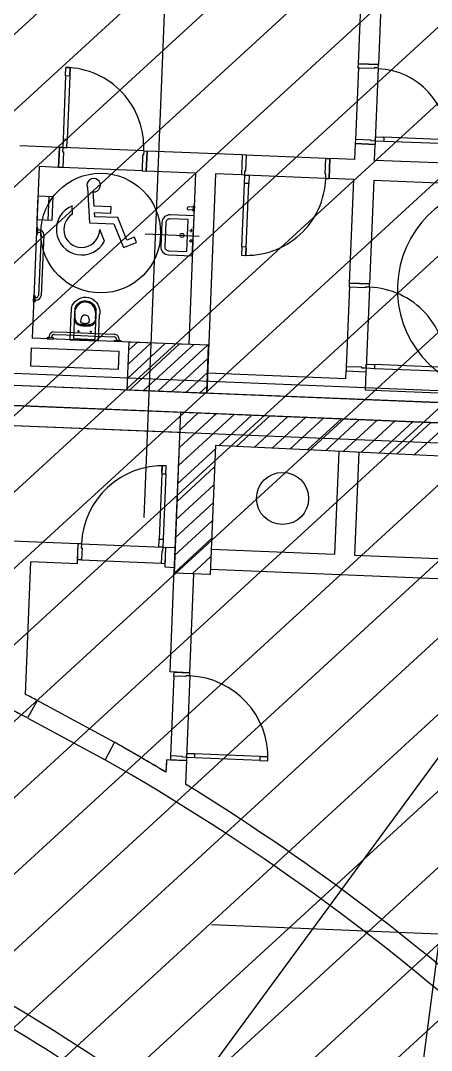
# Model space of a CAD drawing. Extents: x -678889171 to 586587, y -792238163 to 335485.
# Drawn here: x -678733608 to -678728457, y -791968313 to -791955414 of the extents above; entities that cross this region are included whole.
import ezdxf
from ezdxf.enums import TextEntityAlignment as Align

# ---------------------------------------------------------------- set-up
doc = ezdxf.new("R2010")
doc.units = 0
doc.header["$MEASUREMENT"] = 0
for name, color, linetype in [('A-FLOR-PATT', 252, 'Continuous'), ('A-SITE-PATT', 252, 'Continuous'), ('A-WALL', 252, 'Continuous')]:
    doc.layers.add(name, color=color, linetype=linetype)
for name, color, linetype, lineweight in [('BASEMENT3 LAYOUT$0$A-TABL-TEXT', 252, 'Continuous', 30), ('BASEMENT3 LAYOUT$0$HATCH11', 252, 'Continuous', 15), ('BASEMENT3 LAYOUT$0$HATCH2', 252, 'Continuous', 15)]:
    doc.layers.add(name, color=color, linetype=linetype, lineweight=lineweight)
doc.styles.add('Ground floor Towers$0$$Bas01-Rname$0$EN-SC', font='swissc.ttf')
doc.styles.add('Ground floor Towers$0$$Bas01-Rname$0$EN-SCL', font='swisscl.ttf')
doc.styles.add('Ground floor Towers$0$04-Ground Floor$0$V2-lower ground$0$LEVEL  FOR LICENSE LOWER GR$0$$LG- LEVEL$0$AR-SR', font='sarb.shx')

# ---------------------------------------------------------------- blocks, each defined once
blk = doc.blocks.new('A$C61C61320')
at = {"layer": 'BASEMENT3 LAYOUT$0$HATCH11'}
h = blk.add_hatch(dxfattribs=at)
h.set_pattern_fill('JIS_WOOD', color=256, scale=1000, style=0)
h.set_pattern_definition([(45, (-55979.95959305647, -92778.05480168064), (-499.9999991609842, 499.9999991609843), [])])
edge = h.paths.add_edge_path()
edge.add_line((-21467.74319023453, -134455.7384705361), (-52625.22989511769, -137297.8907696561))
edge.add_arc((469730.797268165, -78930.5305383486), 525606.8567419754, 175.7647423383216, 186.3757064635938, ccw=False)
edge.add_arc((-39265.1562679424, -44102.43736154633), 15691.08979022459, 0.9729785529091828, 165.2727067888424, ccw=False)
edge.add_arc((542230.0773749191, -76004.92878418005), 566720.1514529854, 176.7459500062832, 185.9199427217102)
at = {"layer": 'BASEMENT3 LAYOUT$0$HATCH2'}
h = blk.add_hatch(dxfattribs=at)
h.set_pattern_fill('JIS_WOOD', color=256, scale=1000, style=0)
h.set_pattern_definition([(45, (-845211.5632561638, -471074.8112416068), (-499.9999991609842, 499.9999991609843), [])])
edge = h.paths.add_edge_path()
edge.add_line((-87728.88771757309, -14436.92520058164), (11085.99286301623, -14077.61977391216))
edge.add_line((11085.9928630162, -14077.61977391216), (11086.00013759563, -61296.12011963065))
edge.add_line((11086.00013759569, -61296.12011963065), (-23868.16462742418, -60220.57708285929))
edge.add_line((-23868.16462742421, -60220.57708285929), (-23388.15647815715, -47455.2645226442))
edge.add_arc((-38984.06513334403, -44366.02445463254), 15898.9235792472, 348.7958745272753, 525.9866040010601)
edge.add_line((-54409.82303213701, -40516.12001080933), (-55179.78612954497, -49076.3717473704))
edge.add_line((-55179.78612954495, -49076.3717473704), (-87616.00626249687, -47227.09333388295))
edge.add_line((-87616.00626249681, -47227.09333388295), (-87728.88771757303, -14436.92520058164))
at = {"layer": 'BASEMENT3 LAYOUT$0$A-TABL-TEXT', "const_width": 500, "elevation": 212772}
blk.add_lwpolyline([(13292.15624613373, -61228.05794782194), (-23867.92079966073, -60211.66026523305), (-23463.29049043171, -42182.9191966572, 0.3384124495391637), (-36329.243561532, -28846.11297907433)], format="xyb", dxfattribs=at)
blk = doc.blocks.new('2')
at = {"layer": 'BASEMENT3 LAYOUT$0$A-TABL-TEXT', "const_width": 500, "elevation": 212772}
blk.add_lwpolyline([(131213.0125477271, 170969.3027568094), (94052.93550193263, 171985.7004393983), (94457.56581116165, 190014.4415079741, 0.3384124495391637), (81591.61274006136, 203351.247725557)], format="xyb", dxfattribs=at)
blk = doc.blocks.new('GR')
at = {"layer": 'A-FLOR-PATT'}
for p, q in [((49525, 196905), (100317.2811657881, 272271.475170982)), ((62875, 225220), (62875, 268485)), ((65329.01595674587, 231006.2003641439), (65328.71875423907, 238776.1985141063)), ((65578.81703848083, 233356.1985141062), (65579.01595674574, 231006.2003641438)), ((65329.00758186565, 230964.0951083562), (65328.82542821357, 230048.3057949762)), ((65329.00548814528, 230953.5687944095), (65329.01595674595, 231006.2003641438)), ((65526.37391346588, 230953.529537149), (65329.00548814528, 230953.5687944095)), ((65579.01595674574, 231006.2003641438), (65329.01595674587, 231006.2003641439)), ((65329.01595674595, 231006.2003641438), (65579.01595180086, 231006.1506382827)), ((65578.81704838772, 231006.1506778453), (65329.01595674595, 231006.2003641438)), ((65579.01595180086, 231006.1506382827), (65329.01595674595, 231006.2003641438)), ((65526.37600718602, 230964.055851096), (65526.37391346588, 230953.529537149)), ((65579.00757692032, 230964.0453824952), (65526.37600718602, 230964.055851096)), ((65579.00757692032, 230964.0453824952), (65578.82542326825, 230048.2560691152)), ((65579.00757692032, 230964.0453824952), (65579.01595180086, 231006.1506382827)), ((61666.1031158324, 230811.6689041138), (61718.73468556677, 230811.6793727144)), ((61666.1240530338, 230706.4057646449), (61666.1031158324, 230811.6689041138)), ((61718.73468556677, 230811.6793727144), (61718.75290093201, 230720.1004413767)), ((61718.75290093201, 230720.1004413767), (61718.73468556677, 230811.6793727144)), ((61718.73468556677, 230811.6793727144), (61718.75562276816, 230706.4162332456)), ((61718.75562276816, 230706.4162332456), (61666.1240530338, 230706.4057646449)), ((61666.1240530338, 230706.4057646449), (61666.26223856289, 229911.6690441497)), ((61718.75562276816, 230706.4162332456), (61718.89380829726, 229911.6795127504)), ((65328.81705333274, 230006.2005391886), (65328.81696934587, 229806.1985141063)), ((65328.82752193359, 230058.8321089234), (65328.81705333281, 230006.2005391885)), ((65328.81705333281, 230006.2005391885), (65578.81704838772, 230006.1508133274)), ((65579.01595674566, 230006.2003641438), (65328.81705333274, 230006.2005391886)), ((65526.19594725419, 230058.7928516629), (65328.82752193359, 230058.8321089234)), ((65526.19385353394, 230048.2665377159), (65526.19594725419, 230058.7928516629)), ((65578.82542326825, 230048.2560691152), (65526.19385353394, 230048.2665377159)), ((65578.82542326825, 230048.2560691152), (65578.81704838772, 230006.1508133274)), ((65578.81696934585, 229806.1985141063), (65579.01595674566, 230006.2003641438)), ((65578.82542326825, 230048.2560691152), (65578.83589186904, 230100.8876388495)), ((65684.08856273699, 230048.2351319138), (65578.82542326825, 230048.2560691152)), ((65578.83589186904, 230100.8876388495), (65670.41482320719, 230100.8694234843)), ((65670.41482320719, 230100.8694234843), (65684.09903133777, 230100.8667016481)), ((65684.09903133777, 230100.8667016481), (65684.08856273699, 230048.2351319138)), ((66378.82528323215, 230048.0969463847), (65684.08856273699, 230048.2351319138)), ((66378.83575183293, 230100.728516119), (65684.09903133777, 230100.8667016481)), ((61718.89380829726, 229911.6795127504), (61666.26223856289, 229911.6690441497)), ((61666.26223856289, 229911.6690441497), (61666.28317576429, 229806.405904681)), ((61718.89653013347, 229897.9953046198), (61718.89380829726, 229911.6795127504)), ((61718.91474549865, 229806.4163732817), (61718.89653013347, 229897.9953046198)), ((61624.25247316145, 229806.4174201172), (61128.81698157916, 229806.4007946279)), ((61666.28317576429, 229806.405904681), (61624.1779199765, 229806.3975298005)), ((61624.22764583767, 229556.3975347456), (61624.1779199765, 229806.3975298005)), ((61624.25247316145, 229806.4174201172), (61624.25247316145, 229556.4174201172)), ((62682.0724891444, 229806.588058333), (61666.28317576429, 229806.405904681)), ((61666.28317576429, 229806.405904681), (61718.91474549865, 229806.4163732817)), ((61666.28317576429, 229806.405904681), (61666.29364436495, 229753.7743349467)), ((61666.29364436495, 229753.7743349467), (61676.819958312, 229753.7764286668)), ((61676.819958312, 229753.7764286668), (61676.85921557251, 229556.4080033462)), ((62682.08295774506, 229753.9564885987), (62671.55664379813, 229753.9543948786)), ((62671.55664379813, 229753.9543948786), (62671.59590105864, 229556.585969558)), ((62682.0724891444, 229806.588058333), (62724.17774493183, 229806.5964332136)), ((62682.0724891444, 229806.588058333), (62682.08295774506, 229753.9564885987)), ((62724.227470793, 229556.5964381587), (62724.17774493183, 229806.5964332136)), ((62724.17774493183, 229806.5964332136), (62724.227470793, 229556.5964381587)), ((62724.17778449442, 229806.3975298004), (62724.227470793, 229556.5964381587)), ((63919.4452759112, 229806.3975347457), (62724.22747079299, 229806.3975347457)), ((62724.22747079299, 229806.3975347457), (62724.22747079299, 229556.3975347457)), ((63919.44527591116, 229806.1985141063), (63919.39555004999, 229556.1985190514)), ((63919.4452759112, 229806.3975347457), (63919.4452759112, 229556.3975347457)), ((63972.07684564599, 229806.1880455056), (63919.44527591116, 229806.1985141063)), ((64977.33984507888, 229806.0079855735), (63961.55053169877, 229806.1901392255)), ((63972.03758838549, 229608.819620185), (63972.07684564599, 229806.1880455056)), ((64966.77427387162, 229608.6416539733), (64966.81353113212, 229806.0100792939)), ((64966.81353113212, 229806.0100792939), (65019.44510086649, 229805.9996106932)), ((65019.44510086649, 229805.9996106932), (65019.39537500532, 229555.9996156383)), ((65019.3954145679, 229556.1985190514), (65019.44510086649, 229805.9996106932)), ((65019.39537500532, 229555.9996156383), (65019.44510086649, 229805.9996106932)), ((65019.42025771672, 229806.0990623997), (65019.42021815515, 229555.9001639318)), ((65328.81696934589, 229806.1985141064), (65019.42025771672, 229806.0990623997)), ((68738.86188716588, 229806.2111632138), (65578.81697213558, 229806.2013180646)), ((63961.50080583777, 229556.1901441708), (63961.51127443844, 229608.8217139051)), ((63961.51127443844, 229608.8217139051), (63972.03758838549, 229608.819620185)), ((64977.30058781855, 229608.6395602531), (64966.77427387162, 229608.6416539733)), ((64977.29011921788, 229556.0079905188), (64977.30058781855, 229608.6395602531)), ((61624.25247316145, 229556.4174201172), (61378.81698157916, 229556.3975347407)), ((61378.81698157916, 229556.3975347407), (61378.81698157916, 227406.6225285642)), ((61676.85921557251, 229556.4080033462), (61624.22764583767, 229556.3975347456)), ((62682.12221500539, 229556.5880632784), (61666.33290162528, 229556.4059096263)), ((62671.59590105864, 229556.585969558), (62724.227470793, 229556.5964381587)), ((63344.55217839774, 229556.3975347457), (62724.22747079299, 229556.3975347457)), ((63344.55217839773, 229556.3975347457), (63344.55217839773, 227406.6225285642)), ((63919.3955896349, 229556.3975347457), (63594.55217839773, 229556.3975347457)), ((63594.55217839772, 229556.3975347456), (63594.55217839773, 226806.0036609033)), ((63961.50080583777, 229556.1901441708), (63919.39555004999, 229556.1985190514)), ((63961.47986863638, 229450.9270047021), (63961.50080583777, 229556.1901441708)), ((63961.50080583777, 229556.1901441708), (64014.13237557214, 229556.1796755702)), ((64977.29011921788, 229556.0079905188), (63961.50080583777, 229556.1901441708)), ((64014.13237557214, 229556.1796755702), (64014.11416020695, 229464.600744232)), ((64977.29011921788, 229556.0079905188), (65019.39537500532, 229555.9996156383)), ((65328.81696934589, 229556.1985141064), (65019.42021820234, 229556.1985630283)), ((65328.84200622237, 228256.8202298261, -5.04619952282348e-08), (65328.84200622237, 229556.1985141063, -5.04619952282348e-08)), ((65579.0409096353, 229556.2002616059), (71033.88645186427, 229556.2193253319)), ((65579.0409096353, 229556.2002616059), (65579.0409096353, 228256.8202298261)), ((63961.34168310728, 228656.1902842069), (63961.47986863638, 229450.9270047021)), ((64014.11143837075, 229450.9165361014), (63961.47986863638, 229450.9270047021)), ((64013.97325284165, 228656.1798156063), (64014.11143837075, 229450.9165361014)), ((64014.11416020695, 229464.600744232), (64014.11143837075, 229450.9165361014)), ((61994.96082928403, 229319.4745838009, -3.392702697745119e-07), (62040.35393622144, 228878.5055488907, -3.392702697745119e-07)), ((62090.06246426328, 229088.7990682088, -3.392702697745119e-07), (62071.6378280185, 229267.7842674218, -3.392702697745119e-07)), ((61381.65485899233, 228889.7897465972), (61382.48175305648, 229189.7886070053)), ((61382.48175305648, 229189.7886070053), (61567.4810503082, 229189.2786889992)), ((61517.48124024017, 229189.4165046765), (61516.654346176, 228889.4176442683)), ((61567.4810503082, 229189.2786889992), (61566.65415624403, 228889.279828591)), ((62302.85430100186, 229088.7910613977, -3.392702697745119e-07), (62090.06246426328, 229088.7990682088, -3.392702697745119e-07)), ((62302.85138359292, 229011.252762612, -3.392702697745119e-07), (62302.85430100186, 229088.7910613977, -3.392702697745119e-07)), ((63258.41910739997, 229119.9488307566), (63256.18580807242, 229111.7049517089)), ((63256.18580807242, 229111.7049517089), (63258.3736536444, 229103.4488933641)), ((63258.3736536444, 229103.4488933641), (63264.39641266165, 229097.3928598883)), ((63264.47514087573, 229125.9715897738), (63258.41910739997, 229119.9488307566)), ((63264.39641266165, 229097.3928598883), (63272.64029170934, 229095.1595605607)), ((63272.73119922055, 229128.1594353458), (63264.47514087573, 229125.9715897738)), ((63272.64029170934, 229095.1595605607), (63334.14005835413, 229094.9901420172)), ((63334.23096586522, 229127.9900168022), (63272.73119922055, 229128.1594353458)), ((63334.0946045985, 229078.4902046247), (63334.27641962079, 229144.4899541948)), ((63334.27641962079, 229144.4899541948), (63334.54712256967, 229145.4892122611)), ((63334.54712256967, 229145.4892122611), (63335.28118723337, 229146.2192436571)), ((63335.28118723337, 229146.2192436571), (63336.28192157816, 229146.4844370598)), ((63336.28192157816, 229146.4844370598), (63346.28188363422, 229146.4568893292)), ((63346.28188363422, 229146.4568893292), (63346.08904951962, 229076.4571549368)), ((61823.04333678434, 228980.8343108855, -3.392702697745119e-07), (61812.72377566049, 229081.0831649863, -3.392702697745119e-07)), ((62103.48117735608, 228958.4436637126, -3.392702697745119e-07), (62098.04424431546, 229011.2604693137, -3.392702697745119e-07)), ((62098.04424431546, 229011.2604693137, -3.392702697745119e-07), (62302.85138359292, 229011.252762612, -3.392702697745119e-07)), ((62393.95475223286, 228958.4327343069, -3.392702697745119e-07), (62103.48117735608, 228958.4436637126, -3.392702697745119e-07)), ((62518.47806289418, 228682.1496512853, -3.392702697745119e-07), (62393.95475223286, 228958.4327343069, -3.392702697745119e-07)), ((63275.79278539872, 228969.0879574159), (63045.79365908579, 228969.7219095317)), ((63345.93033517132, 229018.8948255356), (63045.93147476314, 229019.7217195997)), ((63274.69025997983, 228569.0894768716), (63275.79278539872, 228969.0879574159)), ((63334.35979800113, 229077.4894702799), (63334.0946045985, 229078.4902046247)), ((63335.08982939724, 229076.7554056162), (63334.35979800113, 229077.4894702799)), ((63336.08908746351, 229076.4847026675), (63335.08982939724, 229076.7554056162)), ((63346.08904951962, 229076.4571549368), (63336.08908746351, 229076.4847026675)), ((63344.55217839772, 228518.8967248553), (63345.93033517132, 229018.8948255356)), ((61566.65415624403, 228889.279828591), (61381.65485899233, 228889.7897465972)), ((62040.35393622144, 228878.5055488907, -3.392702697745119e-07), (62345.07421710713, 228878.4940834008, -3.392702697745119e-07)), ((62345.07421710713, 228878.4940834008, -3.392702697745119e-07), (62476.92122330888, 228585.9617286288, -3.392702697745119e-07)), ((62945.65622327237, 228919.9977308184), (62944.8293292082, 228619.9988704102)), ((62995.65603334039, 228919.859915141), (62994.82913927623, 228619.8610547329)), ((63298.27964406975, 228833.6202379676), (63341.3246506018, 228833.5015919823)), ((63319.74282434311, 228812.0384117089), (63319.86147032844, 228855.0834182409)), ((61381.38035317976, 228790.1478609524), (61381.15984809598, 228710.1481648436)), ((61381.15984809598, 228710.1481648436), (61396.15979111639, 228710.1068201403)), ((61396.38029620017, 228790.1065162492), (61381.38035317976, 228790.1478609524)), ((61396.15979111639, 228710.1068201403), (61396.38029620017, 228790.1065162492)), ((61396.22594264153, 228734.106728973), (61411.22588566193, 228734.0653842698)), ((61396.31414467504, 228766.1066074165), (61411.31408769544, 228766.0652627133)), ((61440.14584240853, 228704.9855613374), (61438.05104411264, 227944.9884483015)), ((61472.14572085207, 228704.897359304), (61470.05092255618, 227944.900246268)), ((62236.24661318013, 228657.6032627784, -3.392702697745119e-07), (62171.15258852193, 228802.0290545188, -3.392702697745119e-07)), ((62609.34880938752, 228723.1059272848, -3.392702697745119e-07), (62518.47806289418, 228682.1496512853, -3.392702697745119e-07)), ((62638.36539056523, 228658.7260901891, -3.392702697745119e-07), (62609.34880938752, 228723.1059272848, -3.392702697745119e-07)), ((62741.12628914235, 228770.5609117901), (63418.7587304679, 228768.693137217)), ((63297.92355715753, 228704.4311767562), (63340.96856368959, 228704.3125307709)), ((63319.50538341623, 228725.8943570296), (63319.38673743088, 228682.8493504975)), ((62476.92122330888, 228585.9617286288, -3.392702697745119e-07), (62638.36539056523, 228658.7260901891, -3.392702697745119e-07)), ((63961.34168310728, 228656.1902842069), (63961.32074590589, 228550.9271447381)), ((64013.97325284165, 228656.1798156063), (63961.34168310728, 228656.1902842069)), ((64013.95231564026, 228550.9166761374), (64013.97325284165, 228656.1798156063)), ((64013.95231564026, 228550.9166761374), (64013.9705310055, 228642.4956074751)), ((64013.9705310055, 228642.4956074751), (64013.95231564026, 228550.9166761374)), ((63044.55331798954, 228519.7236189194), (63344.55217839772, 228518.8967248553)), ((63044.6911336669, 228569.7234289875), (63274.69025997983, 228569.0894768716)), ((63961.32074590589, 228550.9271447381), (64013.95231564026, 228550.9166761374)), ((65328.84200622237, 228256.8202298261, -5.04619952282348e-08), (65579.0409096353, 228256.8202298261)), ((65329.03253475518, 228214.7149740385), (65328.85038110314, 227198.9256606584)), ((65329.03044103482, 228204.1886600917), (65329.04090963549, 228256.8202298261)), ((65526.39886635542, 228204.1494028312), (65329.03044103482, 228204.1886600917)), ((65329.04090963549, 228256.8202298261), (65579.0409046904, 228256.7705039649)), ((65578.84200127725, 228256.7705435275), (65329.04090963549, 228256.8202298261)), ((65579.0409046904, 228256.7705039649), (65329.04090963549, 228256.8202298261)), ((65526.40096007555, 228214.6757167782), (65526.39886635542, 228204.1494028312)), ((65579.03252980986, 228214.6652481775), (65526.40096007555, 228214.6757167782)), ((65579.03252980986, 228214.6652481775), (65578.85037615782, 227198.8759347974)), ((65579.03252980986, 228214.6652481775), (65579.0409046904, 228256.7705039649)), ((61378.81698158085, 227860.1513936852), (61379.03748666463, 227940.151089794)), ((61379.03748666463, 227940.151089794), (61394.03742968504, 227940.1097450908)), ((61394.03742968504, 227940.1097450908), (61393.81692460126, 227860.110048982)), ((61393.81692460126, 227860.110048982), (61378.81698158085, 227860.1513936852)), ((61408.8830191468, 227884.0686131114), (61393.8830761264, 227884.1099578146)), ((61408.97122118031, 227916.0684915549), (61393.97127815991, 227916.1098362582)), ((61856.81237123691, 227798.7979744792), (61856.40168283354, 227795.9028461656)), ((61857.25349108443, 227801.457093188), (61856.81237123691, 227798.7979744792)), ((61857.72503170658, 227803.8772009457), (61857.25349108443, 227801.457093188)), ((62209.95288032432, 227803.8772006386), (62210.42490120883, 227801.4570929286)), ((62210.42490120883, 227801.4570929286), (62210.86592112545, 227798.7979747411)), ((62210.86592112545, 227798.7979747411), (62211.27593917995, 227795.9028459923)), ((61853.84624968035, 227742.6214755531), (61853.8310385586, 227736.6372096154)), ((61853.8310385586, 227736.6372096154), (61853.83103849898, 227406.6225285642)), ((61853.89188211313, 227748.3677314653), (61853.84624968035, 227742.6214755531)), ((61853.96793681061, 227753.8769758934), (61853.89188211313, 227748.3677314653)), ((61854.07441341515, 227759.1492112218), (61853.96793681061, 227753.8769758934)), ((61854.21131216527, 227764.1824341684), (61854.07441341515, 227759.1492112218)), ((61854.37863091497, 227768.979648464), (61854.21131216527, 227764.1824341684)), ((61854.57637294278, 227773.5378513316), (61854.37863091497, 227768.979648464)), ((61854.80453574512, 227777.8590436689), (61854.57637294278, 227773.5378513316)), ((61855.06312325606, 227781.943224999), (61854.80453574512, 227777.8590436689)), ((61855.35212635573, 227785.7893963036), (61855.06312325606, 227781.943224999)), ((61855.67156030359, 227789.3975561521), (61855.35212635573, 227785.7893963036)), ((61856.02140608489, 227792.7687059472), (61855.67156030359, 227789.3975561521)), ((61856.40168283354, 227795.9028461656), (61856.02140608489, 227792.7687059472)), ((61898.84724106817, 227742.3484635364), (61898.83304087236, 227736.6372095071)), ((61898.83304087236, 227736.6372095071), (61898.8330403377, 227426.6234186644)), ((61898.89004318226, 227747.8067060526), (61898.84724106817, 227742.3484635364)), ((61898.99134758011, 227754.6920125768), (61898.89004318226, 227747.8067060526)), ((61899.142654416, 227761.1232989104), (61898.99134758011, 227754.6920125768)), ((61899.33936326036, 227767.0615623302), (61899.142654416, 227761.1232989104)), ((61899.58087398715, 227772.5028048555), (61899.33936326036, 227767.0615623302)), ((61899.86468630926, 227777.4360239331), (61899.58087398715, 227772.5028048555)), ((61900.17580011315, 227781.8022193065), (61899.86468630926, 227777.4360239331)), ((61900.51171529043, 227785.5923869358), (61900.17580011315, 227781.8022193065)), ((61900.86883108322, 227788.8135304397), (61900.51171529043, 227785.5923869358)), ((61901.22564713766, 227791.5056501279), (61900.86883108322, 227788.8135304397)), ((61901.49065870822, 227793.1837247631), (61901.22564713766, 227791.5056501279)), ((61901.75357026899, 227794.5677861703), (61901.49065870822, 227793.1837247631)), ((61903.83326286051, 227744.2535482684), (61903.83326341634, 227681.4037522977)), ((61983.83682180276, 227628.4493967339), (61983.83682245813, 227673.2433891941)), ((62083.84127069979, 227673.2433894831), (62083.84127004442, 227628.449396546)), ((62163.84482933717, 227681.3297493985), (62163.84482937368, 227744.2535480661)), ((62166.1869333594, 227793.1837247977), (62165.92492190764, 227794.5677866553)), ((62166.45294525052, 227791.5056501894), (62166.1869333594, 227793.1837247977)), ((62166.80896105128, 227788.8135300603), (62166.45294525052, 227791.5056501894)), ((62167.16597720843, 227785.5923875463), (62166.80896105128, 227788.8135300603)), ((62167.50199225367, 227781.8022189972), (62167.16597720843, 227785.5923875463)), ((62167.81300618011, 227777.4360241322), (62167.50199225367, 227781.8022189972)), ((62168.09701838761, 227772.5028046065), (62167.81300618011, 227777.4360241322)), ((62168.3390291739, 227767.0615625824), (62168.09701838761, 227772.5028046065)), ((62168.53503805435, 227761.1232991825), (62168.3390291739, 227767.0615625824)), ((62168.68704497276, 227754.6920123874), (62168.53503805435, 227761.1232991825)), ((62168.78804952704, 227747.8067063503), (62168.68704497276, 227754.6920123874)), ((62168.8310514008, 227742.3484633615), (62168.78804952704, 227747.8067063503)), ((62168.84505195339, 227736.6372093337), (62168.8310514008, 227742.3484633615)), ((62168.84505183597, 227426.623418491), (62168.84505195339, 227736.6372093337)), ((62211.27593917995, 227795.9028459923), (62211.65695668745, 227792.7687062892)), ((62211.65695668745, 227792.7687062892), (62212.00697185602, 227789.3975565296)), ((62212.00697185602, 227789.3975565296), (62212.32598611623, 227785.7893957596)), ((62212.32598611623, 227785.7893957596), (62212.61499896328, 227781.9432244842)), ((62212.61499896328, 227781.9432244842), (62212.87401033755, 227777.8590427035)), ((62212.87401033755, 227777.8590427035), (62213.10202080346, 227773.5378503893)), ((62213.10202080346, 227773.5378503893), (62213.2990294073, 227768.9796484953)), ((62213.2990294073, 227768.9796484953), (62213.46703698728, 227764.1824342166)), ((62213.46703698728, 227764.1824342166), (62213.60404318199, 227759.149210807)), ((62213.60404318199, 227759.149210807), (62213.71004799158, 227753.8769759662)), ((62213.71004799158, 227753.8769759662), (62213.78605085149, 227748.367731069)), ((62213.78605085149, 227748.367731069), (62213.8320532519, 227742.6214756383)), ((62213.8320532519, 227742.6214756383), (62213.84705373068, 227736.6372087484)), ((62213.84705373066, 227406.6225286509), (62213.84705373068, 227736.6372087484)), ((61966.81106408098, 227607.3094564856), (61979.51762962657, 227605.5273768345)), ((61967.17408103471, 227592.087779179), (61979.65063572894, 227590.3907033358)), ((61979.51762962657, 227605.5273768345), (61992.00218539564, 227604.0783121694)), ((61979.65063572894, 227590.3907033358), (61991.92618184792, 227589.0076420578)), ((61984.71286107902, 227628.0373787473), (61983.83682180276, 227628.4493967339)), ((61986.21192764181, 227627.1803403471), (61984.71286107902, 227628.0373787473)), ((61988.32602182973, 227625.9692861383), (61986.21192764181, 227627.1803403471)), ((61991.04814252273, 227624.4962206976), (61988.32602182973, 227625.9692861383)), ((61994.37229083783, 227622.8531481252), (61991.04814252273, 227624.4962206976)), ((61991.92618184792, 227589.0076420578), (62003.9997189428, 227587.9385948681)), ((61992.00218539564, 227604.0783121694), (62004.26473037489, 227602.9622624902)), ((61998.28946481691, 227621.1320710905), (61994.37229083783, 227622.8531481252)), ((62002.79266471093, 227619.423995152), (61998.28946481691, 227621.1320710905)), ((62007.87689125122, 227617.8219243819), (62002.79266471093, 227619.423995152)), ((62003.9997189428, 227587.9385948681), (62015.87224734327, 227587.1825613179)), ((62004.26473037489, 227602.9622624902), (62016.30626656295, 227602.1792287506)), ((62012.35609047734, 227616.6758732415), (62007.87689125122, 227617.8219243819)), ((62017.19830605741, 227615.7038296465), (62012.35609047734, 227616.6758732415)), ((62015.87224734327, 227587.1825613179), (62027.54376621483, 227586.7395409303)), ((62016.30626656295, 227602.1792287506), (62028.12479204878, 227601.7292085664)), ((62022.39953678977, 227614.9507961518), (62017.19830605741, 227615.7038296465)), ((62027.95578427415, 227614.4647742744), (62022.39953678977, 227614.9507961518)), ((62027.54376621483, 227586.7395409303), (62039.01327653913, 227586.6105355846)), ((62033.86404722121, 227614.2927669902), (62027.95578427415, 227614.4647742744)), ((62028.12479204878, 227601.7292085664), (62039.72330811936, 227601.6122028914)), ((62039.7223077954, 227614.4647743926), (62033.81404528299, 227614.2927669876)), ((62039.01327653913, 227586.6105355846), (62050.28277730649, 227586.7955438505)), ((62045.27855517101, 227614.9507963551), (62039.7223077954, 227614.4647743926)), ((62039.72330811936, 227601.6122028914), (62051.09881354732, 227601.8282122021)), ((62050.47978636366, 227615.7038298991), (62045.27855517101, 227614.9507963551)), ((62050.28277730649, 227586.7955438505), (62061.35027042075, 227587.2935657558)), ((62055.32200214345, 227616.6758730302), (62050.47978636366, 227615.7038298991)), ((62051.09881354732, 227601.8282122021), (62062.25331012448, 227602.3772364989)), ((62059.80120071719, 227617.8219241468), (62055.32200214345, 227616.6758730302)), ((62064.88542757231, 227619.4239954311), (62059.80120071719, 227617.8219241468)), ((62061.35027042075, 227587.2935657558), (62072.21675346963, 227588.1046013005)), ((62062.25331012448, 227602.3772364989), (62073.18579597136, 227603.2602762305)), ((62069.38862788962, 227621.1320703945), (62064.88542757231, 227619.4239954311)), ((62073.30580193303, 227622.8531478254), (62069.38862788962, 227621.1320703945)), ((62072.21675346963, 227588.1046013005), (62082.88222746642, 227589.2296518873)), ((62073.18579597136, 227603.2602762305), (62083.89727255025, 227604.4753300223)), ((62076.62994942629, 227624.496220734), (62073.30580193303, 227622.8531478254)), ((62079.35207068557, 227625.9692869269), (62076.62994942629, 227624.496220734)), ((62081.46616498942, 227627.180339919), (62079.35207068557, 227625.9692869269)), ((62082.9652312271, 227628.0373789477), (62081.46616498942, 227627.180339919)), ((62082.88222746642, 227589.2296518873), (62093.34569339286, 227590.6677161136)), ((62083.84127004442, 227628.449396546), (62082.9652312271, 227628.0373789477)), ((62083.89727255025, 227604.4753300223), (62094.38673976989, 227606.0233992768)), ((62093.34569339286, 227590.6677161136), (62103.6081502672, 227592.4197934744)), ((62094.38673976989, 227606.0233992768), (62104.65419667655, 227607.9044830405)), ((61648.16998514721, 227421.502290317), (61568.16998514721, 227421.5022862711)), ((61568.16998514721, 227421.5022862711), (61568.16998590581, 227406.5022862711)), ((61592.16998514721, 227421.5022874849), (61592.1699843886, 227436.5022874849)), ((61624.16998514721, 227421.5022891032), (61624.16998438861, 227436.5022891032)), ((61648.16998590582, 227406.502290317), (61648.16998514721, 227421.502290317)), ((61653.16998130362, 227497.5022905698), (61810.21601133077, 227497.521449235)), ((61653.16998292197, 227465.5022905698), (61810.21601132498, 227465.5214492348)), ((61810.21601133077, 227497.511650809), (62170.23202654601, 227497.5116690163)), ((61810.21601132498, 227465.511650809), (62170.23202654601, 227465.5116690163)), ((61903.8332628447, 227421.6231964844), (62163.84482929826, 227421.6231958052)), ((62170.23202654601, 227497.5095906919), (62407.75262829265, 227497.5023287318)), ((62170.23202654601, 227465.5095911686), (62407.752629911, 227465.5023287318)), ((62412.75263289484, 227406.5023289847), (62412.75263213624, 227421.5023289847)), ((62412.75263213624, 227421.5023289847), (62492.75263213625, 227421.5023330306)), ((62436.75263137763, 227436.5023301984), (62436.75263213624, 227421.5023301984)), ((62468.75263137764, 227436.5023318168), (62468.75263213625, 227421.5023318168)), ((62492.75263213625, 227421.5023330306), (62492.75263289485, 227406.5023330306)), ((63344.55217839772, 227406.6225285642), (61378.81698157916, 227406.6225285642)), ((61378.81698149849, 227056.0036585738), (61378.81698157916, 227286.6225285642)), ((61378.81698157916, 227286.6225285642), (62474.55217839773, 227286.6225285642)), ((61568.16998590581, 227406.5022862711), (61648.16998590582, 227406.502290317)), ((61853.83103849898, 227406.6225285642), (62213.84705373066, 227406.6225285642)), ((62492.75263289485, 227406.5023330306), (62412.75263289484, 227406.5023289847)), ((62474.55217839773, 227286.6225285642), (62474.55217839773, 227056.0036597258)), ((63594.55217839775, 227406.6225285642), (62594.55217839775, 227406.6225285642)), ((62594.55217839775, 227406.6225285642), (62594.55217839775, 226806.6225285642)), ((62594.55217839777, 227305.2880146216), (62695.88669234049, 227406.6225285643)), ((62594.55217839777, 227128.511319325), (62872.66338763712, 227406.6225285643)), ((62594.55217839777, 226951.7346240283), (63049.44008293375, 227406.6225285643)), ((62594.55217839773, 227406.6225285642), (62594.55217839773, 226806.0036598519)), ((62626.21677823039, 226806.6225285643), (63226.21677823039, 227406.6225285643)), ((62802.99347352702, 226806.6225285643), (63402.99347352702, 227406.6225285643)), ((62979.77016882366, 226806.6225285643), (63579.77016882366, 227406.6225285643)), ((63594.55217839775, 226806.6225285642), (63594.55217839775, 227406.6225285642)), ((63156.54686412029, 226806.6225285643), (63594.55217839766, 227244.6278428417)), ((65328.85247482304, 227209.4519746056), (65328.84200622237, 227156.8204048708)), ((65328.84200622237, 227156.8204048708), (65578.84200127728, 227156.7706790096)), ((65328.84200622238, 227056.8201423434, -5.046199522843414e-08), (65328.84200622237, 227156.8204048708, -5.046199522843414e-08)), ((65328.84200622237, 227156.8204048708), (65579.0409096353, 227156.7706394463)), ((65526.22090014364, 227209.4127173451), (65328.85247482304, 227209.4519746056)), ((65526.21880642351, 227198.8864033981), (65526.22090014364, 227209.4127173451)), ((65578.85037615782, 227198.8759347974), (65526.21880642351, 227198.8864033981)), ((65578.85037615782, 227198.8759347974), (65578.84200127728, 227156.7706790096)), ((65578.85037615782, 227198.8759347974), (65578.86084475848, 227251.5075045318)), ((65684.11351562655, 227198.854997596), (65578.85037615782, 227198.8759347974)), ((65578.86084475848, 227251.5075045318), (65670.43977609664, 227251.4892891666)), ((65579.0409096353, 227156.7706394463, -5.046199522842793e-08), (65579.0409096353, 226926.82028686, -5.046199522842403e-08)), ((65670.43977609664, 227251.4892891666), (65684.12398422722, 227251.4865673304)), ((65684.12398422722, 227251.4865673304), (65684.11351562655, 227198.854997596)), ((66478.85023612171, 227198.7168120669), (65684.11351562655, 227198.854997596)), ((66478.86070472238, 227251.3483818013), (65684.12398422722, 227251.4865673304)), ((62474.55217839773, 227056.0036597258), (61378.81698149849, 227056.0036585738)), ((63333.32355941692, 226806.6225285643), (63594.55217839766, 227067.851147545)), ((65328.84200660935, 227056.8201423434), (63594.55217839773, 227056.8201423434)), ((106690.0000000001, 226955.0000000001), (-2250.000000000029, 226955)), ((71033.88645186428, 226926.8202925949), (65579.0409096353, 226926.82028686)), ((89442.48227115592, 226806.0036880783), (54319.33480194682, 226806.0036511518)), ((98135, 226805), (55730, 226805)), ((62594.55217839775, 226806.6225285642), (63594.55217839775, 226806.6225285642)), ((63510.10025471356, 226806.6225285643), (63594.55217839766, 226891.0744522484)), ((54033.23550960847, 226557.0604865742, -3.287097797560502e-08), (63279.79147918036, 226554.9820317471, -6.574195595121094e-08)), ((98135, 226555), (55680, 226555)), ((63279.82727991758, 224538.7112086354, -6.574195595121094e-08), (63279.79147918036, 226554.9820317471, -6.574195595121094e-08)), ((63279.79147918036, 226554.9820317471, -6.574195595121094e-08), (74231.00905044892, 226553.696920751, -6.574195595121094e-08)), ((63279.82727991758, 224538.7112086354, -6.574195595121094e-08), (63279.79147918036, 226554.9820317471, -6.574195595121094e-08)), ((63279.79147918036, 226554.9820317471, -6.574195595121094e-08), (74231.00905044892, 226553.696920751, -6.574195595121094e-08)), ((63279.79537764285, 226335.4235153536, -6.574195595121094e-08), (63499.32813169924, 226554.95626941, -6.574195595121094e-08)), ((63279.79936388927, 226110.9210985729, -6.574195595121094e-08), (63723.80819228594, 226554.9299269696, -6.574195595121094e-08)), ((63279.80335013545, 225886.4186817924, -6.574195595121094e-08), (63948.28825287218, 226554.9035845292, -6.574195595121094e-08)), ((63772.54999959236, 226154.6589282227, -6.574195595121094e-08), (64172.76831345889, 226554.8772420892, -6.574195595121094e-08)), ((63995.64497123798, 226153.2474968417, -6.574195595121094e-08), (64397.24837404513, 226554.8508996489, -6.574195595121094e-08)), ((64218.73994288337, 226151.8360654605, -6.574195595121094e-08), (64621.72843463183, 226554.8245572089, -6.574195595121094e-08)), ((64441.83491452923, 226150.4246340792, -6.574195595121094e-08), (64846.20849521854, 226554.7982147685, -6.574195595121094e-08)), ((64664.92988617462, 226149.013202698, -6.574195595121094e-08), (65070.68855580478, 226554.7718723281, -6.574195595121094e-08)), ((64888.02485782001, 226147.6017713167, -6.574195595121094e-08), (65295.16861639125, 226554.745529888, -6.574195595121094e-08)), ((65111.1198294654, 226146.1903399355, -6.574195595121094e-08), (65519.64867697773, 226554.7191874478, -6.574195595121094e-08)), ((65334.21480111103, 226144.7789085545, -6.574195595121094e-08), (65744.1287375642, 226554.6928450076, -6.574195595121094e-08)), ((65557.30977275688, 226143.3674771732, -6.574195595121094e-08), (65968.60879815114, 226554.6665025675, -6.574195595121094e-08)), ((65780.40474440227, 226141.956045792, -6.574195595121094e-08), (66193.08885873738, 226554.6401601271, -6.574195595121094e-08)), ((66003.49971604766, 226140.5446144107, -6.574195595121094e-08), (66417.56891932385, 226554.6138176869, -6.574195595121094e-08)), ((66226.59468769305, 226139.1331830295, -6.574195595121094e-08), (66642.04897991032, 226554.5874752467, -6.574195595121094e-08)), ((-2249.999999999971, 226305), (106689.9999999999, 226305)), ((58835.07870143198, 226305.9811146877), (63279.73528380391, 226304.982038063, -6.574195595121096e-08)), ((63277.69257676188, 226256.1981371996), (63277.69257676188, 224539.9273142718)), ((66782.26204216425, 226135.6190564133, -6.574195595121094e-08), (63729.82727991769, 226154.9292175382, -6.574195595121094e-08)), ((63729.82727991769, 226154.9292175382, -6.574195595121094e-08), (63729.82727991758, 224538.7112086354, -6.574195595121094e-08)), ((66782.26204216425, 226135.6190564133, -6.574195595121094e-08), (63729.82727991769, 226154.9292175382, -6.574195595121094e-08)), ((63729.82727991769, 226154.9292175382, -6.574195595121094e-08), (63729.82727991758, 224540.3913873608, -6.574195595121094e-08)), ((65279.43477112337, 226145.4218440474), (65279.43477112337, 224856.0947738735)), ((65529.43477112337, 226147.0033816255), (65529.43477112337, 224856.0947738735)), ((63279.80733638187, 225661.9162650122, -6.574195595121094e-08), (63729.82727991743, 226111.9362085478, -6.574195595121094e-08)), ((63122.23812268233, 225876.0947738732), (63072.23812268236, 225876.0947738732)), ((63072.23812268236, 225876.0947738732), (63072.23812268234, 225789.0947738733)), ((63072.23812268234, 225789.0947738733), (63072.23812268236, 225876.0947738732)), ((63072.23812268236, 225876.0947738732), (63072.23812268234, 225776.0947738733)), ((63122.23812268233, 225776.0947738733), (63122.23812268233, 225876.0947738732)), ((63279.81132262805, 225437.4138482318, -6.574195595121094e-08), (63729.82727991743, 225887.4298055212, -6.574195595121094e-08)), ((63072.23812268234, 225776.0947738733), (63122.23812268233, 225776.0947738733)), ((63072.23812268233, 225776.0947738733), (63072.23812268225, 224956.0947738735)), ((63122.23812268231, 225776.0947738733), (63122.23812268224, 224956.0947738735)), ((63279.81530887447, 225212.9114314516, -6.574195595121094e-08), (63729.8272799172, 225662.9234024943, -6.574195595121094e-08)), ((63279.81929512066, 224988.4090146706, -6.574195595121094e-08), (63729.82727991766, 225438.4169994676, -6.574195595121094e-08)), ((63279.82328136708, 224763.9065978904, -6.574195595121094e-08), (63729.82727991766, 225213.910596441, -6.574195595121094e-08)), ((63279.82726761326, 224539.40418111, -6.574195595121094e-08), (63729.82727991743, 224989.4041934141, -6.574195595121094e-08)), ((62062.23812281626, 224856.0947738733), (61227.69257676217, 224856.094773873)), ((62062.2381226822, 224606.0947738732), (62062.23812281626, 224856.0947738732)), ((62062.23812268252, 224656.0947738737), (62062.23812268254, 224856.0947738736)), ((62102.23812268252, 224856.0947738736), (62062.23812268254, 224856.0947738736)), ((62102.23812268252, 224856.0947738736), (62102.23812268252, 224806.0947738736)), ((62102.23812268252, 224856.0947738736), (63122.23812268223, 224856.0947738735)), ((63072.23812268225, 224956.0947738735), (63122.23812268224, 224956.0947738735)), ((63072.23812268225, 224943.0947738735), (63072.23812268225, 224956.0947738735)), ((63072.23812268225, 224856.0947738735), (63072.23812268225, 224943.0947738735)), ((63122.23812268223, 224856.0947738735), (63072.23812268225, 224856.0947738735)), ((63122.23812268224, 224956.0947738735), (63122.23812268223, 224856.0947738735)), ((63122.23812268223, 224856.0947738735), (63122.23812268222, 224806.0947738735)), ((63122.23812268223, 224856.0947738735), (63162.23812268221, 224856.0947738735)), ((63277.69257676188, 224856.0947738735), (63162.23812281626, 224856.0947738735)), ((63162.2381226822, 224606.0947738735), (63162.23812281626, 224856.0947738735)), ((63162.2381226822, 224656.0947738736), (63162.23812268221, 224856.0947738735)), ((63729.83405649154, 224856.0947738735), (65279.43477112337, 224856.0947738735)), ((65529.43477112337, 224856.0947738735), (66782.30350190194, 224856.0947738735)), ((62102.23812268252, 224806.0947738736), (62112.23812268252, 224806.0947738736)), ((62112.23812268252, 224806.0947738736), (62112.23812268251, 224656.0947738737)), ((63112.23812268222, 224806.0947738735), (63112.2381226822, 224656.0947738736)), ((63122.23812268222, 224806.0947738735), (63112.23812268222, 224806.0947738735)), ((63503.64069816563, 224538.7112086357, -6.574195595121094e-08), (63729.82727991743, 224764.8977903875, -6.574195595121094e-08)), ((62062.23812281637, 224606.0947738732), (61477.69257676211, 224606.094773873)), ((61477.69257676188, 222945.2072159309), (61477.69257676211, 224606.094773873)), ((62112.23812268251, 224656.0947738737), (62062.23812268252, 224656.0947738737)), ((62112.23812268249, 224656.0947738737), (63112.2381226822, 224656.0947738736)), ((63112.2381226822, 224656.0947738736), (63162.2381226822, 224656.0947738736)), ((63277.69257676194, 224606.0947738735), (63162.2381226822, 224606.0947738735)), ((63277.21642201072, 223298.5919889486), (63277.21642201072, 224584.1529106692)), ((63729.82727991758, 224606.0947738744), (66782.30350190197, 224606.0947738736)), ((63729.82727991758, 224540.3913873608, -6.574195595121094e-08), (63279.82727991758, 224538.7112086354, -6.574195595121094e-08)), ((63729.82727991758, 224538.7112086354, -6.574195595121094e-08), (63279.82727991758, 224538.7112086354, -6.574195595121094e-08)), ((63527.21642201074, 223298.5919889486), (63527.19440262085, 224538.7076107028)), ((63728.1471011925, 224538.7112086359, -6.574195595121094e-08), (63729.8272799172, 224540.3913873606, -6.574195595121094e-08)), ((63527.21642201066, 223298.5919889486), (63277.21642201072, 223298.5919889486)), ((63327.2164220108, 223298.5919889486), (63527.21642201074, 223298.5919889486)), ((63327.2164220108, 223248.5919889486), (63327.2164220108, 223298.5919889486)), ((63527.21642201074, 223258.5919889486), (63527.21642201074, 223298.5919889486)), ((63477.21642201075, 223248.5919889486), (63327.2164220108, 223248.5919889486)), ((63327.2164220108, 223248.5919889486), (63327.2164220108, 222248.5919889489)), ((63527.21642201074, 223258.5919889486), (63477.21642201075, 223258.5919889486)), ((63477.21642201075, 223258.5919889486), (63477.21642201075, 223248.5919889486)), ((63527.21642201074, 223258.5919889486), (63527.21642201074, 222238.5919889489)), ((61628.18301870348, 222868.5355266454), (61514.68219424342, 222652.6874496156)), ((61631.17065037251, 222874.2171994765), (62619.07126057491, 222390.4275899431)), ((61521.21846647537, 222649.6943337006), (62509.11907667777, 222165.9047241671)), ((62619.07126057491, 222390.4275899431), (62509.09863245313, 222165.8629793361)), ((63527.21642201074, 222238.5919889489), (63527.21642201074, 222288.5919889488)), ((63527.21642201074, 222288.5919889488), (63614.2164220107, 222288.5919889488)), ((63614.2164220107, 222288.5919889488), (63627.2164220107, 222288.5919889488)), ((63627.2164220107, 222288.5919889488), (63627.2164220107, 222238.5919889489)), ((64447.21642201048, 222288.5919889488), (63627.2164220107, 222288.5919889488)), ((64447.21642201048, 222288.5919889488), (64447.21642201048, 222238.5919889489)), ((64547.21642201044, 222288.5919889488), (64447.21642201048, 222288.5919889488)), ((64547.21642201044, 222288.5919889488), (64460.21642201047, 222288.5919889488)), ((64460.21642201047, 222288.5919889488), (64547.21642201044, 222288.5919889488)), ((64547.21642201044, 222238.5919889489), (64547.21642201044, 222288.5919889488)), ((63527.21642201073, 222198.5919889486), (63277.21642201074, 222198.5919889486)), ((63277.21642201074, 222198.5919889486), (63277.21642201074, 222041.4249643383)), ((63277.69257676188, 222159.8428332042), (63277.69257676188, 222041.1644733299)), ((63477.21642201075, 222248.5919889489), (63327.2164220108, 222248.5919889489)), ((63327.2164220108, 222248.5919889489), (63327.2164220108, 222198.5919889489)), ((63327.2164220108, 222198.5919889489), (63527.21642201074, 222198.5919889489)), ((63477.21642201075, 222238.5919889489), (63477.21642201075, 222248.5919889489)), ((63527.21642201074, 222238.5919889489), (63477.21642201075, 222238.5919889489)), ((63627.2164220107, 222238.5919889489), (63527.21642201074, 222238.5919889489)), ((63527.21642201074, 222238.5919889489), (63527.21642201074, 222198.5919889489)), ((63527.21642201074, 222198.5919889486), (63527.21642201074, 221903.0357721086)), ((64447.21642201048, 222238.5919889489), (63627.2164220107, 222238.5919889489)), ((64447.21642201048, 222238.5919889489), (64547.21642201044, 222238.5919889489)), ((109690, 220155), (63925, 220155))]:
    blk.add_line(p, q, dxfattribs=at)
for centre, radius in [((62186.24774363263, 228756.6824466591), 750), ((63205.24178859403, 228769.2816590921), 24.99999999999998), ((61956.33559848276, 227516.4484141637), 7.500333649418273), ((62111.34249395003, 227516.7184258886), 7.500333649418273), ((64599.03367610369, 225528.012168533), 326.7574557148365)]:
    blk.add_circle(centre, radius, dxfattribs=at)
for centre, radius, start, end in [((687279.656740699, 163488.6097753342), 632022.5456272444, 169.8809308091749, 188.016783999427), ((687279.656740699, 163488.6097753342), 623072.5456272444, 169.8809308091749, 188.016783999427), ((687377.2148750997, 163494.3993246956), 622619.9563395467, 169.8833632136182, 188.0029312343603), ((65578.82542326825, 230048.2560691152), 905.2630173409399, 359.9886036725471, 89.98860366921203), ((61684.02870040145, 229813.7604772361), 998.0694139264465, 359.5893940855503, 91.0291023356876), ((63979.24633047494, 229548.8355716157), 998.0694139264465, 268.9708976643424, 0.4106059127821822), ((67233.54739405465, 228256.5177575095), 1303.733428728154, 94.50956228325988, 265.4904300590966), ((62072.78386731436, 229352.2004720507, -3.392702697745119e-07), 84.42398361845004, 269.2221969534349, 202.8075673136576), ((61946.95188359574, 228791.8020421962, -3.392702697745119e-07), 318.9055549258143, 114.8915717968578, 335.1142369497741), ((61945.96923851725, 228791.8910860615, -3.392702697745119e-07), 225.4114449706912, 123.0479084819186, 2.577769779380258), ((63045.65584340841, 228919.7220994637), 99.99999999998819, 89.84207466676263, 179.8420746667668), ((63045.65584340842, 228919.7220994637), 49.99999999999411, 89.84207466675845, 179.8420746667668), ((61411.14595256906, 228705.0654944303), 28.9999999999832, 359.8420746667013, 89.84207466675866), ((61411.14595256907, 228705.0654944303), 61.00000000001779, 359.842074666787, 89.84207466677341), ((63044.82894934426, 228619.7232390555), 100.0000000000028, 179.8420746667501, 269.8420746667584), ((63044.82894934426, 228619.7232390555), 50.00000000000136, 179.8420746667668, 269.8420746667668), ((65586.20494871296, 227216.6214594346), 998.0694139264465, 358.9708976636064, 90.4106059142891), ((61409.05115427317, 227945.0683813944), 61.00000000001056, 269.8420746667734, 359.8420746667597), ((61409.05115427318, 227945.0683813944), 29.00000000000502, 269.8420746667732, 359.8420746667588), ((62071.0977038094, 227726.8127727177), 174.5427644668291, 132.9570049477611, 134.6990162986013), ((62033.83904641558, 227766.6385442565), 120.0053383906924, 90.00000289774444, 132.8949875864452), ((62013.83815656414, 227744.2535481095), 150.0066729883655, 2.898161322627479e-06, 45.30102570574794), ((61978.83659931445, 227681.403752276), 75.00333649418273, 180.0000028981613, 260.7813915669779), ((62033.83904607229, 227673.2433893386), 50.00222432945517, 2.898161322627479e-06, 180.0000028981613), ((62093.84171566733, 227679.4836668794), 75.00333649418273, 359.9367826543771, 2.898161322627479e-06), ((61978.83659970943, 227671.236300164), 80.00355892712825, 196.471985206024, 261.6180052825688), ((62088.84149324374, 227671.0482914394), 80.00355892712825, 280.6366946079995, 343.4187026362412), ((61653.1699843886, 227436.5022905698), 61.00000000000008, 90.00000289764877, 180.0000028976419), ((61653.1699843886, 227436.5022905699), 28.99999999999276, 90.00000289764382, 180.0000028977013), ((61903.83326306868, 227426.6234193942), 5.000222432945516, 180.0000028981613, 270.0000028977444), ((62163.84482958185, 227426.6234182382), 5.000222432945516, 270.0000028977444, 2.898161322627479e-06), ((62407.75263137763, 227436.5023287318), 61.00000000000008, 2.897641929079529e-06, 90.00000289764877), ((62407.75263137763, 227436.5023287318), 29.00000000000004, 2.897643814355909e-06, 90.00000289764382), ((63122.23812268223, 224856.0947738735), 1019.999999999704, 90, 180), ((49526.59955092933, 196905.9360870076), 28400.86849360216, 65.03259032753115, 78.67262947711282), ((49526.59955092934, 196905.9360870076), 28400.86849360216, 65.03259032746129, 72.91484298535823), ((63527.21642201074, 222238.5919889489), 1019.999999999704, 0, 90), ((49526.59955092933, 196905.9360870076), 28650.86849360216, 65.00840468310334, 65.34657173366884), ((49526.59955092934, 196905.9360870076), 28650.86849360216, 61.31870113895718, 62.80823860920049), ((12205.9176768015, 126069.5500654257), 108716.1786587203, 61.98052736155734, 62.36945833344605), ((49526.59955092934, 196905.9360870076), 28400.86849360217, 50.14006726332936, 62.80823860920049), ((49526.59955092934, 196905.9360870076), 28650.86849360216, 50.32168678098768, 60.74733456672991), ((49526.59955092936, 196905.9360870057), 23655.24608071568, 5.69885754428108, 152.2212887960275), ((49526.59955092927, 196905.9360870057), 23655.24608071568, 5.698857544488487, 152.2212887979112), ((49567.73866244241, 196967.1958382895), 25081.9357659451, 49.56029974769033, 62.76075186553356), ((49479.08268992229, 196850.1411763461), 24978.53266977175, 57.38054348587048, 61.86121436085346)]:
    blk.add_arc(centre, radius, start, end, dxfattribs=at)
at = {"layer": 'A-FLOR-PATT', "extrusion": (0, 0, -1)}
for centre, radius, start, end in [((-62033.83904641558, 227766.6385442565), 180.0080075860386, 11.93899100055542, 89.99999710225556), ((-62033.83904641558, 227766.6385442565), 180.0080075860386, 89.99999710225556, 168.0610039117933), ((-62033.83904641558, 227766.6385442565), 135.0060056895289, 11.93899100055542, 89.99999710225556), ((-62053.83993608731, 227744.2535477482), 150.0066729883655, 359.9999971018387, 45.30098370139867), ((-62033.83904641558, 227766.6385442565), 135.0060056895289, 89.99999710225556, 168.0610039117933), ((-62033.83904641558, 227766.6385442565), 120.0053383906924, 89.99999710225556, 132.895007891939), ((-61996.58038881791, 227726.8127722871), 174.5427644668291, 132.9570227693902, 134.6989742942521), ((-62088.84149337946, 227681.3297489433), 75.00333649418273, 179.9999971018387, 257.8459986696779)]:
    blk.add_arc(centre, radius, start, end, dxfattribs=at)
at = {"layer": 'A-FLOR-PATT', "style": 'Ground floor Towers$0$04-Ground Floor$0$V2-lower ground$0$LEVEL  FOR LICENSE LOWER GR$0$$LG- LEVEL$0$AR-SR', "flags": 12}
for tag, p in [('L', (30296.07288644527, 72859.53473235783)), ('P', (30237.50458115668, 72203.99769414036))]:
    blk.add_attdef(tag, text='', height=500, dxfattribs=at).set_placement(p, align=Align.RIGHT)
at = {"layer": 'A-FLOR-PATT'}
for tag, p, height, style in [('N', (85492.25876324323, 56633.4995742733), 250, 'Ground floor Towers$0$$Bas01-Rname$0$EN-SC'), ('N', (89389.48149106537, 56633.4995742733), 250, 'Ground floor Towers$0$$Bas01-Rname$0$EN-SC'), ('N', (94597.61363499537, 56633.4995742733), 250, 'Ground floor Towers$0$$Bas01-Rname$0$EN-SC'), ('AN', (85922.66280553787, 56313.08159666645), 200, 'Ground floor Towers$0$$Bas01-Rname$0$EN-SCL'), ('AN', (89819.88553336001, 56313.08159666645), 200, 'Ground floor Towers$0$$Bas01-Rname$0$EN-SCL'), ('AN', (95028.01767729002, 56313.08159666645), 200, 'Ground floor Towers$0$$Bas01-Rname$0$EN-SCL'), ('SN', (85299.47460008037, 56025.08594095582), 200, 'Ground floor Towers$0$$Bas01-Rname$0$EN-SCL'), ('F', (85927.04975899268, 56008.67972904726), 200, 'Ground floor Towers$0$$Bas01-Rname$0$EN-SCL'), ('SN', (89196.69732790251, 56025.08594095582), 200, 'Ground floor Towers$0$$Bas01-Rname$0$EN-SCL'), ('F', (89824.27248681482, 56008.67972904726), 200, 'Ground floor Towers$0$$Bas01-Rname$0$EN-SCL'), ('SN', (94404.82947183252, 56025.08594095582), 200, 'Ground floor Towers$0$$Bas01-Rname$0$EN-SCL'), ('F', (95032.40463074483, 56008.67972904726), 200, 'Ground floor Towers$0$$Bas01-Rname$0$EN-SCL')]:
    blk.add_attdef(tag, p, '', height=height, dxfattribs=dict(at, style=style))
at = {"layer": 'A-FLOR-PATT', "style": 'Ground floor Towers$0$$Bas01-Rname$0$EN-SCL', "width": 0.8}
for p in [(85305.16036184286, 56295.1433535593), (89202.383089665, 56295.1433535593), (94410.51523359501, 56295.1433535593)]:
    blk.add_attdef('FN', p, '', height=250, dxfattribs=at)

msp = doc.modelspace()

# ---------------------------------------------------------------- block references
at = {"layer": 'A-SITE-PATT', "rotation": 357.6731745000001}
for name, p in [('2', (-678833487.1858103, -792167746.3685482, -212772)), ('A$C61C61320', (-678706236.4347705, -791940527.995869, -212772))]:
    msp.add_blockref(name, p, dxfattribs=at)

# ---------------------------------------------------------------- next in the draw order: block references
at = {"layer": 'A-WALL', "rotation": 357.6731745000001}
msp.add_blockref('GR', (-678804025.0995113, -792184118.4910543, -212772), dxfattribs=at)

doc.saveas('drawing.dxf')
